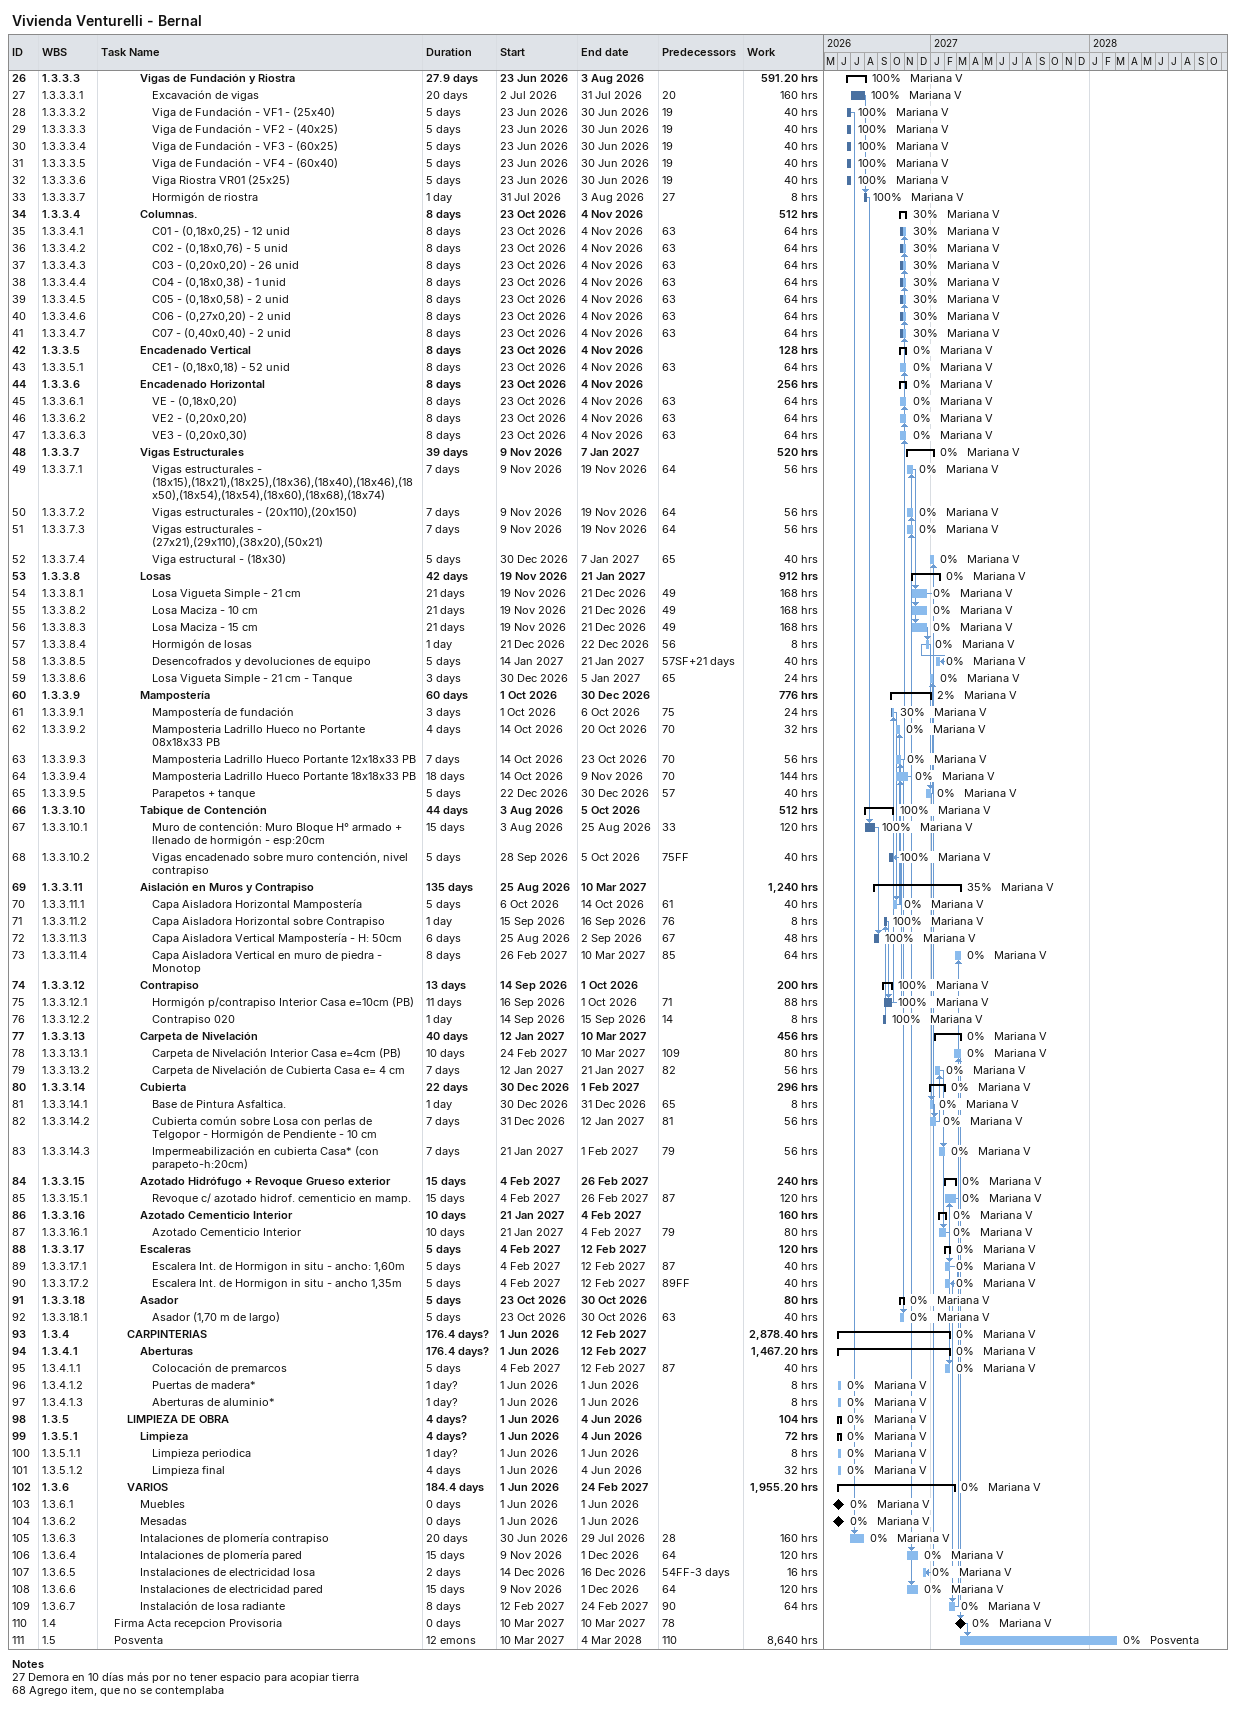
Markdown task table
Vivienda Venturelli - Bernal

| ID | WBS | Task | Duration | Start | Finish | Predecessors | Resources | % complete | Work (h) |
|---|---|---|---|---|---|---|---|---|---|
| 26 | 1.3.3.3 | **Vigas de Fundación y Riostra** | 27.9d | 2026-06-23 | 2026-08-03 |  | Mariana V | 100 | 591.20 |
| 27 | 1.3.3.3.1 | Excavación de vigas | 20d | 2026-07-02 | 2026-07-31 | 20 | Mariana V | 100 | 160 |
| 28 | 1.3.3.3.2 | Viga de Fundación - VF1 - (25x40) | 5d | 2026-06-23 | 2026-06-30 | 19 | Mariana V | 100 | 40 |
| 29 | 1.3.3.3.3 | Viga de Fundación - VF2 - (40x25) | 5d | 2026-06-23 | 2026-06-30 | 19 | Mariana V | 100 | 40 |
| 30 | 1.3.3.3.4 | Viga de Fundación - VF3 - (60x25) | 5d | 2026-06-23 | 2026-06-30 | 19 | Mariana V | 100 | 40 |
| 31 | 1.3.3.3.5 | Viga de Fundación - VF4 - (60x40) | 5d | 2026-06-23 | 2026-06-30 | 19 | Mariana V | 100 | 40 |
| 32 | 1.3.3.3.6 | Viga Riostra VR01 (25x25) | 5d | 2026-06-23 | 2026-06-30 | 19 | Mariana V | 100 | 40 |
| 33 | 1.3.3.3.7 | Hormigón de riostra | 1d | 2026-07-31 | 2026-08-03 | 27 | Mariana V | 100 | 8 |
| 34 | 1.3.3.4 | **Columnas.** | 8d | 2026-10-23 | 2026-11-04 |  | Mariana V | 30 | 512 |
| 35 | 1.3.3.4.1 | C01 - (0,18x0,25) - 12 unid | 8d | 2026-10-23 | 2026-11-04 | 63 | Mariana V | 30 | 64 |
| 36 | 1.3.3.4.2 | C02 - (0,18x0,76) - 5 unid | 8d | 2026-10-23 | 2026-11-04 | 63 | Mariana V | 30 | 64 |
| 37 | 1.3.3.4.3 | C03 - (0,20x0,20) - 26 unid | 8d | 2026-10-23 | 2026-11-04 | 63 | Mariana V | 30 | 64 |
| 38 | 1.3.3.4.4 | C04 - (0,18x0,38) - 1 unid | 8d | 2026-10-23 | 2026-11-04 | 63 | Mariana V | 30 | 64 |
| 39 | 1.3.3.4.5 | C05 - (0,18x0,58) - 2 unid | 8d | 2026-10-23 | 2026-11-04 | 63 | Mariana V | 30 | 64 |
| 40 | 1.3.3.4.6 | C06 - (0,27x0,20) - 2 unid | 8d | 2026-10-23 | 2026-11-04 | 63 | Mariana V | 30 | 64 |
| 41 | 1.3.3.4.7 | C07 - (0,40x0,40) - 2 unid | 8d | 2026-10-23 | 2026-11-04 | 63 | Mariana V | 30 | 64 |
| 42 | 1.3.3.5 | **Encadenado Vertical** | 8d | 2026-10-23 | 2026-11-04 |  | Mariana V | 0 | 128 |
| 43 | 1.3.3.5.1 | CE1 - (0,18x0,18) - 52 unid | 8d | 2026-10-23 | 2026-11-04 | 63 | Mariana V | 0 | 64 |
| 44 | 1.3.3.6 | **Encadenado Horizontal** | 8d | 2026-10-23 | 2026-11-04 |  | Mariana V | 0 | 256 |
| 45 | 1.3.3.6.1 | VE - (0,18x0,20) | 8d | 2026-10-23 | 2026-11-04 | 63 | Mariana V | 0 | 64 |
| 46 | 1.3.3.6.2 | VE2 - (0,20x0,20) | 8d | 2026-10-23 | 2026-11-04 | 63 | Mariana V | 0 | 64 |
| 47 | 1.3.3.6.3 | VE3 - (0,20x0,30) | 8d | 2026-10-23 | 2026-11-04 | 63 | Mariana V | 0 | 64 |
| 48 | 1.3.3.7 | **Vigas Estructurales** | 39d | 2026-11-09 | 2027-01-07 |  | Mariana V | 0 | 520 |
| 49 | 1.3.3.7.1 | Vigas estructurales - (18x15),(18x21),(18x25),(18x36),(18x40),(18x46),(18x50),(18x54),(18x54),(18x60),(18x68),(18x74) | 7d | 2026-11-09 | 2026-11-19 | 64 | Mariana V | 0 | 56 |
| 50 | 1.3.3.7.2 | Vigas estructurales - (20x110),(20x150) | 7d | 2026-11-09 | 2026-11-19 | 64 | Mariana V | 0 | 56 |
| 51 | 1.3.3.7.3 | Vigas estructurales - (27x21),(29x110),(38x20),(50x21) | 7d | 2026-11-09 | 2026-11-19 | 64 | Mariana V | 0 | 56 |
| 52 | 1.3.3.7.4 | Viga estructural - (18x30) | 5d | 2026-12-30 | 2027-01-07 | 65 | Mariana V | 0 | 40 |
| 53 | 1.3.3.8 | **Losas** | 42d | 2026-11-19 | 2027-01-21 |  | Mariana V | 0 | 912 |
| 54 | 1.3.3.8.1 | Losa Vigueta Simple - 21 cm | 21d | 2026-11-19 | 2026-12-21 | 49 | Mariana V | 0 | 168 |
| 55 | 1.3.3.8.2 | Losa Maciza - 10 cm | 21d | 2026-11-19 | 2026-12-21 | 49 | Mariana V | 0 | 168 |
| 56 | 1.3.3.8.3 | Losa Maciza - 15 cm | 21d | 2026-11-19 | 2026-12-21 | 49 | Mariana V | 0 | 168 |
| 57 | 1.3.3.8.4 | Hormigón de losas | 1d | 2026-12-21 | 2026-12-22 | 56 | Mariana V | 0 | 8 |
| 58 | 1.3.3.8.5 | Desencofrados y devoluciones de equipo | 5d | 2027-01-14 | 2027-01-21 | 57SF+21d | Mariana V | 0 | 40 |
| 59 | 1.3.3.8.6 | Losa Vigueta Simple - 21 cm - Tanque | 3d | 2026-12-30 | 2027-01-05 | 65 | Mariana V | 0 | 24 |
| 60 | 1.3.3.9 | **Mampostería** | 60d | 2026-10-01 | 2026-12-30 |  | Mariana V | 2 | 776 |
| 61 | 1.3.3.9.1 | Mampostería de fundación | 3d | 2026-10-01 | 2026-10-06 | 75 | Mariana V | 30 | 24 |
| 62 | 1.3.3.9.2 | Mamposteria Ladrillo Hueco no Portante 08x18x33 PB | 4d | 2026-10-14 | 2026-10-20 | 70 | Mariana V | 0 | 32 |
| 63 | 1.3.3.9.3 | Mamposteria Ladrillo Hueco Portante 12x18x33 PB | 7d | 2026-10-14 | 2026-10-23 | 70 | Mariana V | 0 | 56 |
| 64 | 1.3.3.9.4 | Mamposteria Ladrillo Hueco Portante 18x18x33 PB | 18d | 2026-10-14 | 2026-11-09 | 70 | Mariana V | 0 | 144 |
| 65 | 1.3.3.9.5 | Parapetos + tanque | 5d | 2026-12-22 | 2026-12-30 | 57 | Mariana V | 0 | 40 |
| 66 | 1.3.3.10 | **Tabique de Contención** | 44d | 2026-08-03 | 2026-10-05 |  | Mariana V | 100 | 512 |
| 67 | 1.3.3.10.1 | Muro de contención: Muro Bloque H° armado + llenado de hormigón - esp:20cm | 15d | 2026-08-03 | 2026-08-25 | 33 | Mariana V | 100 | 120 |
| 68 | 1.3.3.10.2 | Vigas encadenado sobre muro contención, nivel contrapiso | 5d | 2026-09-28 | 2026-10-05 | 75FF | Mariana V | 100 | 40 |
| 69 | 1.3.3.11 | **Aislación en Muros y Contrapiso** | 135d | 2026-08-25 | 2027-03-10 |  | Mariana V | 35 | 1240 |
| 70 | 1.3.3.11.1 | Capa Aisladora Horizontal Mampostería | 5d | 2026-10-06 | 2026-10-14 | 61 | Mariana V | 0 | 40 |
| 71 | 1.3.3.11.2 | Capa Aisladora Horizontal sobre Contrapiso | 1d | 2026-09-15 | 2026-09-16 | 76 | Mariana V | 100 | 8 |
| 72 | 1.3.3.11.3 | Capa Aisladora Vertical Mampostería - H: 50cm | 6d | 2026-08-25 | 2026-09-02 | 67 | Mariana V | 100 | 48 |
| 73 | 1.3.3.11.4 | Capa Aisladora Vertical en muro de piedra - Monotop | 8d | 2027-02-26 | 2027-03-10 | 85 | Mariana V | 0 | 64 |
| 74 | 1.3.3.12 | **Contrapiso** | 13d | 2026-09-14 | 2026-10-01 |  | Mariana V | 100 | 200 |
| 75 | 1.3.3.12.1 | Hormigón p/contrapiso Interior Casa e=10cm (PB) | 11d | 2026-09-16 | 2026-10-01 | 71 | Mariana V | 100 | 88 |
| 76 | 1.3.3.12.2 | Contrapiso 020 | 1d | 2026-09-14 | 2026-09-15 | 14 | Mariana V | 100 | 8 |
| 77 | 1.3.3.13 | **Carpeta de Nivelación** | 40d | 2027-01-12 | 2027-03-10 |  | Mariana V | 0 | 456 |
| 78 | 1.3.3.13.1 | Carpeta de Nivelación Interior Casa e=4cm (PB) | 10d | 2027-02-24 | 2027-03-10 | 109 | Mariana V | 0 | 80 |
| 79 | 1.3.3.13.2 | Carpeta de Nivelación de Cubierta Casa e= 4 cm | 7d | 2027-01-12 | 2027-01-21 | 82 | Mariana V | 0 | 56 |
| 80 | 1.3.3.14 | **Cubierta** | 22d | 2026-12-30 | 2027-02-01 |  | Mariana V | 0 | 296 |
| 81 | 1.3.3.14.1 | Base de Pintura Asfaltica. | 1d | 2026-12-30 | 2026-12-31 | 65 | Mariana V | 0 | 8 |
| 82 | 1.3.3.14.2 | Cubierta común sobre Losa con perlas de Telgopor - Hormigón de Pendiente - 10 cm | 7d | 2026-12-31 | 2027-01-12 | 81 | Mariana V | 0 | 56 |
| 83 | 1.3.3.14.3 | Impermeabilización en cubierta Casa* (con parapeto-h:20cm) | 7d | 2027-01-21 | 2027-02-01 | 79 | Mariana V | 0 | 56 |
| 84 | 1.3.3.15 | **Azotado Hidrófugo + Revoque Grueso exterior** | 15d | 2027-02-04 | 2027-02-26 |  | Mariana V | 0 | 240 |
| 85 | 1.3.3.15.1 | Revoque c/ azotado hidrof. cementicio en mamp. | 15d | 2027-02-04 | 2027-02-26 | 87 | Mariana V | 0 | 120 |
| 86 | 1.3.3.16 | **Azotado Cementicio Interior** | 10d | 2027-01-21 | 2027-02-04 |  | Mariana V | 0 | 160 |
| 87 | 1.3.3.16.1 | Azotado Cementicio Interior | 10d | 2027-01-21 | 2027-02-04 | 79 | Mariana V | 0 | 80 |
| 88 | 1.3.3.17 | **Escaleras** | 5d | 2027-02-04 | 2027-02-12 |  | Mariana V | 0 | 120 |
| 89 | 1.3.3.17.1 | Escalera Int. de Hormigon in situ - ancho: 1,60m | 5d | 2027-02-04 | 2027-02-12 | 87 | Mariana V | 0 | 40 |
| 90 | 1.3.3.17.2 | Escalera Int. de Hormigon in situ - ancho 1,35m | 5d | 2027-02-04 | 2027-02-12 | 89FF | Mariana V | 0 | 40 |
| 91 | 1.3.3.18 | **Asador** | 5d | 2026-10-23 | 2026-10-30 |  | Mariana V | 0 | 80 |
| 92 | 1.3.3.18.1 | Asador (1,70 m de largo) | 5d | 2026-10-23 | 2026-10-30 | 63 | Mariana V | 0 | 40 |
| 93 | 1.3.4 | **CARPINTERIAS** | 176.4d? | 2026-06-01 | 2027-02-12 |  | Mariana V | 0 | 2878.40 |
| 94 | 1.3.4.1 | **Aberturas** | 176.4d? | 2026-06-01 | 2027-02-12 |  | Mariana V | 0 | 1467.20 |
| 95 | 1.3.4.1.1 | Colocación de premarcos | 5d | 2027-02-04 | 2027-02-12 | 87 | Mariana V | 0 | 40 |
| 96 | 1.3.4.1.2 | Puertas de madera* | 1d? | 2026-06-01 | 2026-06-01 |  | Mariana V | 0 | 8 |
| 97 | 1.3.4.1.3 | Aberturas de aluminio* | 1d? | 2026-06-01 | 2026-06-01 |  | Mariana V | 0 | 8 |
| 98 | 1.3.5 | **LIMPIEZA DE OBRA** | 4d? | 2026-06-01 | 2026-06-04 |  | Mariana V | 0 | 104 |
| 99 | 1.3.5.1 | **Limpieza** | 4d? | 2026-06-01 | 2026-06-04 |  | Mariana V | 0 | 72 |
| 100 | 1.3.5.1.1 | Limpieza periodica | 1d? | 2026-06-01 | 2026-06-01 |  | Mariana V | 0 | 8 |
| 101 | 1.3.5.1.2 | Limpieza final | 4d | 2026-06-01 | 2026-06-04 |  | Mariana V | 0 | 32 |
| 102 | 1.3.6 | **VARIOS** | 184.4d | 2026-06-01 | 2027-02-24 |  | Mariana V | 0 | 1955.20 |
| 103 | 1.3.6.1 | Muebles | 0d | 2026-06-01 | 2026-06-01 |  | Mariana V | 0 |  |
| 104 | 1.3.6.2 | Mesadas | 0d | 2026-06-01 | 2026-06-01 |  | Mariana V | 0 |  |
| 105 | 1.3.6.3 | Intalaciones de plomería contrapiso | 20d | 2026-06-30 | 2026-07-29 | 28 | Mariana V | 0 | 160 |
| 106 | 1.3.6.4 | Intalaciones de plomería pared | 15d | 2026-11-09 | 2026-12-01 | 64 | Mariana V | 0 | 120 |
| 107 | 1.3.6.5 | Instalaciones de electricidad losa | 2d | 2026-12-14 | 2026-12-16 | 54FF-3d | Mariana V | 0 | 16 |
| 108 | 1.3.6.6 | Instalaciones de electricidad pared | 15d | 2026-11-09 | 2026-12-01 | 64 | Mariana V | 0 | 120 |
| 109 | 1.3.6.7 | Instalación de losa radiante | 8d | 2027-02-12 | 2027-02-24 | 90 | Mariana V | 0 | 64 |
| 110 | 1.4 | Firma Acta recepcion Provisoria | 0d | 2027-03-10 | 2027-03-10 | 78 | Mariana V | 0 |  |
| 111 | 1.5 | Posventa | 12emo | 2027-03-10 | 2028-03-04 | 110 | Posventa | 0 | 8640 |

Notes
- 27: Demora en 10 días más por no tener espacio para acopiar tierra
- 68: Agrego item, que no se contemplaba
